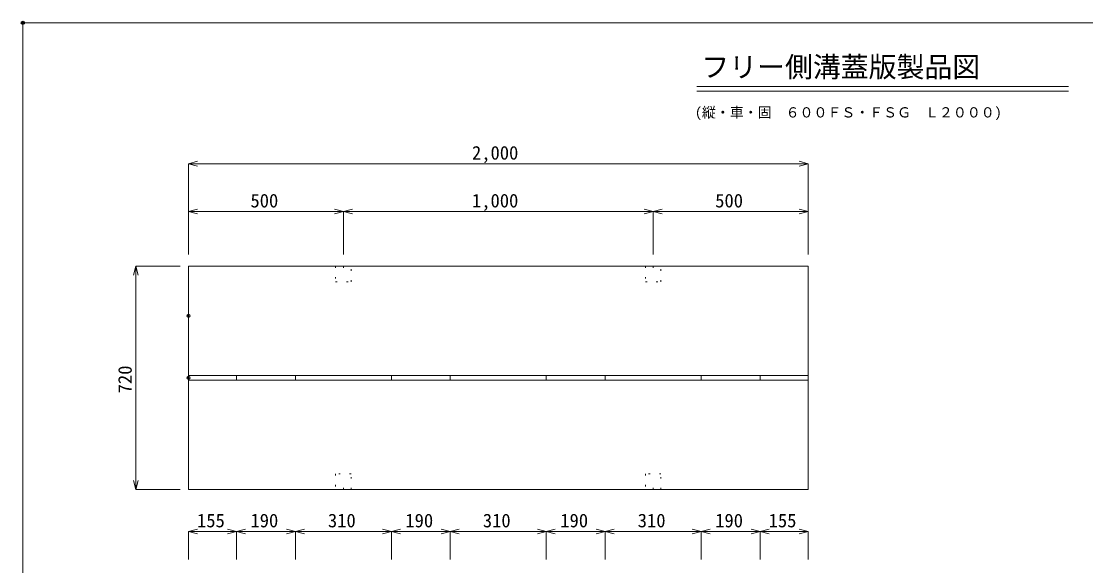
# Model space of a CAD drawing. Units: millimetres, scale not verified. Extents: x 229 to 5784, y 107 to 4117.
# Drawn here: x 229 to 3664, y 2362 to 4117 of the extents above; entities that cross this region are included whole.
import ezdxf
from ezdxf.enums import TextEntityAlignment as Align

# ---------------------------------------------------------------- set-up
doc = ezdxf.new("R2010")
doc.units = ezdxf.units.MM
doc.header["$LTSCALE"] = 20
doc.header["$PDMODE"] = 32
doc.header["$PDSIZE"] = 10
doc.linetypes.add('DOTTED', pattern=[1.75, 0.25, -1.5])
doc.layers.add('0-1', color=7, linetype='Continuous', lineweight=18)
doc.layers.add('0-f', color=7, linetype='Continuous', lineweight=18)
doc.layers.add('0-e', color=7, linetype='Continuous')
doc.styles.add('ＭＳ ゴシック', font='')
doc.styles.get('ＭＳ ゴシック').set_extended_font_data('MS Gothic')

msp = doc.modelspace()

# ---------------------------------------------------------------- linework, layer by layer
at = {"layer": '0-1'}
for p, q in [((768.34, 3658.19), (797.31, 3665.96)), ((768.34, 3658.19), (2768.34, 3658.19)), ((768.34, 3658.19), (797.31, 3650.43)), ((768.34, 3658.19), (768.34, 3365.54)), ((2768.34, 3658.19), (2739.36, 3665.96)), ((2768.34, 3658.19), (2739.36, 3650.43)), ((2768.34, 3658.19), (2768.34, 3365.54)), ((768.34, 3503.95), (797.31, 3511.72)), ((1268.34, 3503.95), (1239.36, 3511.72)), ((1268.34, 3503.95), (1297.31, 3511.72)), ((2268.34, 3503.95), (2239.36, 3511.72)), ((2268.34, 3503.95), (2297.31, 3511.72)), ((2768.34, 3503.95), (2739.36, 3511.72)), ((768.34, 3503.95), (1268.34, 3503.95)), ((768.34, 3503.95), (797.31, 3496.19)), ((768.34, 3503.95), (768.34, 3365.54)), ((1268.34, 3503.95), (1239.36, 3496.19)), ((1268.34, 3503.95), (1268.34, 3365.54)), ((1268.34, 3503.95), (2268.34, 3503.95)), ((1268.34, 3503.95), (1297.31, 3496.19)), ((2268.34, 3503.95), (2239.36, 3496.19)), ((2268.34, 3503.95), (2268.34, 3365.54)), ((2268.34, 3503.95), (2768.34, 3503.95)), ((2268.34, 3503.95), (2297.31, 3496.19)), ((2768.34, 3503.95), (2739.36, 3496.19)), ((2768.34, 3503.95), (2768.34, 3365.54)), ((598.5, 3327.68), (590.74, 3298.7)), ((598.5, 2607.68), (598.5, 3327.68)), ((598.5, 3327.68), (606.27, 3298.7)), ((598.5, 3327.68), (741.09, 3327.68)), ((768.34, 3302.68), (768.34, 3327.68)), ((2768.34, 3327.68), (768.34, 3327.68)), ((768.34, 3302.68), (768.34, 2607.68)), ((2768.34, 2607.68), (2768.34, 3327.68)), ((2423.34, 2975.18), (2423.34, 2960.18)), ((2613.34, 2975.18), (2613.34, 2960.18)), ((768.34, 2682.68), (768.34, 2607.68)), ((768.34, 2682.68), (768.34, 2607.68)), ((598.5, 2607.68), (590.74, 2636.66)), ((598.5, 2607.68), (606.27, 2636.66)), ((598.5, 2607.68), (741.09, 2607.68)), ((768.34, 2607.68), (2438.31, 2607.68)), ((768.34, 2607.68), (2438.31, 2607.68)), ((2438.31, 2607.68), (2768.34, 2607.68)), ((2438.31, 2607.68), (2768.34, 2607.68)), ((768.34, 2472.38), (797.31, 2480.14)), ((923.34, 2472.38), (894.36, 2480.14)), ((923.34, 2472.38), (952.31, 2480.14)), ((1113.34, 2472.38), (1084.36, 2480.14)), ((1113.34, 2472.38), (1142.31, 2480.14)), ((1423.34, 2472.38), (1394.36, 2480.14)), ((1423.34, 2472.38), (1452.31, 2480.14)), ((1613.34, 2472.38), (1584.36, 2480.14)), ((1613.34, 2472.38), (1642.31, 2480.14)), ((1923.34, 2472.38), (1894.36, 2480.14)), ((1923.34, 2472.38), (1952.31, 2480.14)), ((2113.34, 2472.38), (2084.36, 2480.14)), ((2113.34, 2472.38), (2142.31, 2480.14)), ((2423.34, 2472.38), (2394.36, 2480.14)), ((2423.34, 2472.38), (2452.31, 2480.14)), ((2613.34, 2472.38), (2584.36, 2480.14)), ((2613.34, 2472.38), (2642.31, 2480.14)), ((2768.34, 2472.38), (2739.36, 2480.14)), ((768.34, 2472.38), (923.34, 2472.38)), ((768.34, 2472.38), (797.31, 2464.61)), ((768.34, 2472.38), (768.34, 2381.42)), ((923.34, 2472.38), (894.36, 2464.61)), ((923.34, 2472.38), (923.34, 2381.42)), ((923.34, 2472.38), (1113.34, 2472.38)), ((923.34, 2472.38), (952.31, 2464.61)), ((1113.34, 2472.38), (1084.36, 2464.61)), ((1113.34, 2472.38), (1113.34, 2381.42)), ((1113.34, 2472.38), (1423.34, 2472.38)), ((1113.34, 2472.38), (1142.31, 2464.61)), ((1423.34, 2472.38), (1394.36, 2464.61)), ((1423.34, 2472.38), (1423.34, 2381.42)), ((1423.34, 2472.38), (1613.34, 2472.38)), ((1423.34, 2472.38), (1452.31, 2464.61)), ((1613.34, 2472.38), (1584.36, 2464.61)), ((1613.34, 2472.38), (1613.34, 2381.42)), ((1613.34, 2472.38), (1923.34, 2472.38)), ((1613.34, 2472.38), (1642.31, 2464.61)), ((1923.34, 2472.38), (1894.36, 2464.61)), ((1923.34, 2472.38), (1923.34, 2381.42)), ((1923.34, 2472.38), (2113.34, 2472.38)), ((1923.34, 2472.38), (1952.31, 2464.61)), ((2113.34, 2472.38), (2084.36, 2464.61)), ((2113.34, 2472.38), (2113.34, 2381.42)), ((2113.34, 2472.38), (2423.34, 2472.38)), ((2113.34, 2472.38), (2142.31, 2464.61)), ((2423.34, 2472.38), (2394.36, 2464.61)), ((2423.34, 2472.38), (2423.34, 2381.42)), ((2423.34, 2472.38), (2613.34, 2472.38)), ((2423.34, 2472.38), (2452.31, 2464.61)), ((2613.34, 2472.38), (2584.36, 2464.61)), ((2613.34, 2472.38), (2613.34, 2381.42)), ((2613.34, 2472.38), (2768.34, 2472.38)), ((2613.34, 2472.38), (2642.31, 2464.61)), ((2768.34, 2472.38), (2739.36, 2464.61)), ((2768.34, 2472.38), (2768.34, 2381.42))]:
    msp.add_line(p, q, dxfattribs=at)
at = {"layer": '0-1', "linetype": 'DOTTED'}
for p, q in [((1293.34, 3327.68), (1243.34, 3327.68)), ((1243.34, 3327.68), (1243.34, 3277.68)), ((1268.34, 3327.68), (1268.34, 3315.95)), ((1293.34, 3277.68), (1293.34, 3327.68)), ((2293.34, 3327.68), (2243.34, 3327.68)), ((2243.34, 3327.68), (2243.34, 3277.68)), ((2268.34, 3327.68), (2268.34, 3315.95)), ((2293.34, 3277.68), (2293.34, 3327.68)), ((1243.34, 3277.68), (1293.34, 3277.68)), ((2243.34, 3277.68), (2293.34, 3277.68)), ((1293.34, 2657.68), (1243.34, 2657.68)), ((1243.34, 2657.68), (1243.34, 2607.68)), ((1293.34, 2657.68), (1243.34, 2657.68)), ((1243.34, 2657.68), (1243.34, 2607.68)), ((1293.34, 2607.68), (1293.34, 2657.68)), ((1293.34, 2607.68), (1293.34, 2657.68)), ((2293.34, 2657.68), (2243.34, 2657.68)), ((2243.34, 2657.68), (2243.34, 2607.68)), ((2293.34, 2657.68), (2243.34, 2657.68)), ((2243.34, 2657.68), (2243.34, 2607.68)), ((2293.34, 2607.68), (2293.34, 2657.68)), ((2293.34, 2607.68), (2293.34, 2657.68)), ((1268.34, 2607.68), (1268.34, 2619.41)), ((1268.34, 2607.68), (1268.34, 2619.41)), ((2268.34, 2607.68), (2268.34, 2619.41)), ((2268.34, 2607.68), (2268.34, 2619.41)), ((1243.34, 2607.68), (1293.34, 2607.68)), ((1243.34, 2607.68), (1293.34, 2607.68)), ((2243.34, 2607.68), (2293.34, 2607.68)), ((2243.34, 2607.68), (2293.34, 2607.68))]:
    msp.add_line(p, q, dxfattribs=at)
at = {"layer": '0-1'}
for p in [(768.34, 3167.68), (768.34, 2967.68)]:
    msp.add_point(p, dxfattribs=at)
at = {"layer": '0-e'}
msp.add_point((233.7, 4112.38), dxfattribs=at)
at = {"layer": '0-f'}
for p, q in [((233.7, 4112.38), (233.7, 107.38)), ((5783.7, 4112.38), (233.7, 4112.38))]:
    msp.add_line(p, q, dxfattribs=at)
at = {"layer": '0-f', "color": 5}
for p, q in [((2408.7, 3907.38), (3608.7, 3907.38)), ((2408.7, 3892.38), (3608.7, 3892.38))]:
    msp.add_line(p, q, dxfattribs=at)
at = {"layer": '0-f'}
msp.add_point((233.7, 4112.38), dxfattribs=at)

# ---------------------------------------------------------------- texts
at = {"layer": '0-1', "style": 'ＭＳ ゴシック'}
for s, p in [('2,000', (1683.34, 3658.19)), ('500', (968.34, 3503.95)), ('1,000', (1683.34, 3503.95)), ('500', (2468.34, 3503.95)), ('155', (795.84, 2472.38)), ('190', (968.34, 2472.38)), ('310', (1218.34, 2472.38)), ('190', (1468.34, 2472.38)), ('310', (1718.34, 2472.38)), ('190', (1968.34, 2472.38)), ('310', (2218.34, 2472.38)), ('190', (2468.34, 2472.38)), ('155', (2640.84, 2472.38))]:
    msp.add_text(s, height=43.99, dxfattribs=at).set_placement(p, align=Align.BOTTOM_LEFT)
msp.add_text('720', height=43.99, rotation=90, dxfattribs=at).set_placement((598.5, 2917.68), align=Align.BOTTOM_LEFT)
at = {"layer": '0-f', "style": 'ＭＳ ゴシック'}
for s, height, p in [('\u3000フリー側溝蓋版製品図\u3000', 65.98, (2333.7, 3917.38)), ('(縦・車・固\u3000６００ＦＳ・ＦＳＧ\u3000Ｌ２０００)', 32.99, (2403.07, 3797.38))]:
    msp.add_text(s, height=height, dxfattribs=at).set_placement(p, align=Align.BOTTOM_LEFT)

# ---------------------------------------------------------------- next in the draw order: wipeouts: each hides what was drawn before it
msp.add_wipeout([(2423.34, 2975.18), (2613.34, 2975.18), (2613.34, 2960.18), (2423.34, 2960.18)])

# ---------------------------------------------------------------- next in the draw order: linework, layer by layer
at = {"layer": '0-1'}
for p, q in [((2768.34, 2975.18), (768.34, 2975.18)), ((2768.34, 2960.18), (768.34, 2960.18))]:
    msp.add_line(p, q, dxfattribs=at)
msp.add_lwpolyline([(2423.34, 2975.18), (2613.34, 2975.18), (2613.34, 2960.18), (2423.34, 2960.18)], close=True, dxfattribs=at)

# ---------------------------------------------------------------- next in the draw order: wipeouts: each hides what was drawn before it
for points in [[(923.34, 2975.18), (1113.34, 2975.18), (1113.34, 2960.18), (923.34, 2960.18)], [(1423.34, 2975.18), (1613.34, 2975.18), (1613.34, 2960.18), (1423.34, 2960.18)], [(1923.34, 2975.18), (2113.34, 2975.18), (2113.34, 2960.18), (1923.34, 2960.18)]]:
    msp.add_wipeout(points)

# ---------------------------------------------------------------- next in the draw order: linework, layer by layer
for p, q in [((923.34, 2975.18), (923.34, 2960.18)), ((1113.34, 2975.18), (1113.34, 2960.18)), ((1423.34, 2975.18), (1423.34, 2960.18)), ((1613.34, 2975.18), (1613.34, 2960.18)), ((1923.34, 2975.18), (1923.34, 2960.18)), ((2113.34, 2975.18), (2113.34, 2960.18))]:
    msp.add_line(p, q, dxfattribs=at)
for points in [[(923.34, 2975.18), (1113.34, 2975.18), (1113.34, 2960.18), (923.34, 2960.18)], [(1423.34, 2975.18), (1613.34, 2975.18), (1613.34, 2960.18), (1423.34, 2960.18)], [(1923.34, 2975.18), (2113.34, 2975.18), (2113.34, 2960.18), (1923.34, 2960.18)]]:
    msp.add_lwpolyline(points, close=True, dxfattribs=at)

doc.saveas('drawing.dxf')
